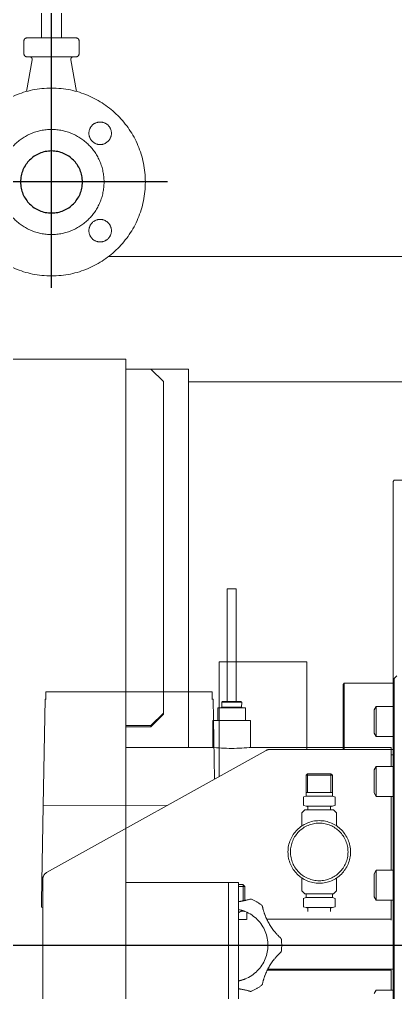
# Model space of a CAD drawing. Extents: x -681219 to -550379, y -242630 to -158199.
# Drawn here: x -643176 to -642876, y -213954 to -213177 of the extents above; entities that cross this region are included whole.
import ezdxf
from ezdxf.lldxf.tags import DXFTag

# ---------------------------------------------------------------- set-up
doc = ezdxf.new("R2010")
doc.units = 0
doc.header["$LTSCALE"] = 1000
doc.linetypes.add('DASHED2', pattern=[9.525, 6.35, -3.175])
doc.layers.get('0').update_dxf_attribs({"linetype": 'CONTINUOUS'})
doc.layers.add('center', color=253, linetype='CENTER2')
doc.layers.add('interface', color=251, linetype='DASHED2')
doc.layers.add('future', color=4, linetype='DASHED2', lineweight=0)
tags = doc.linetypes.add('CENTER2', pattern=[28.575, 19.05, -3.175, 3.175, -3.175]).pattern_tags.tags
tags[10:11] = [DXFTag(74, 4), DXFTag(75, 0), DXFTag(340, '0'), DXFTag(46, 0.0), DXFTag(50, 0.0), DXFTag(44, 0.0), DXFTag(45, 0.0)]
tags[8:9] = [DXFTag(74, 4), DXFTag(75, 0), DXFTag(340, '0'), DXFTag(46, 0.0), DXFTag(50, 0.0), DXFTag(44, 0.0), DXFTag(45, 0.0)]
tags[6:7] = [DXFTag(74, 4), DXFTag(75, 0), DXFTag(340, '0'), DXFTag(46, 0.0), DXFTag(50, 0.0), DXFTag(44, 0.0), DXFTag(45, 0.0)]
tags[4:5] = [DXFTag(74, 4), DXFTag(75, 0), DXFTag(340, '0'), DXFTag(46, 0.0), DXFTag(50, 0.0), DXFTag(44, 0.0), DXFTag(45, 0.0)]

# ---------------------------------------------------------------- blocks, each defined once
blk = doc.blocks.new('*U47')
at = {"color": 0, "linetype": 'ByBlock', "lineweight": -2}
for p, q in [((2078.64, -213), (2078.64, 213)), ((1864.14, 57.73), (1864.14, 13.59)), ((1946.14, 50), (1946.14, -50)), ((1946.14, 50), (1946.14, -50)), ((1954.14, 50), (1954.14, -50)), ((2064.24, 35.88), (2062.64, 38.65)), ((2078.64, 35.88), (2064.24, 35.88)), ((2076.14, 35.88), (2076.14, 20.79)), ((2076.14, 20), (1977.05, 20)), ((2078.64, 19), (1977.56, 19)), ((2076.14, 20.79), (2076.14, 20)), ((1864.14, 13.59), (1864.14, 0.86)), ((1864.14, 0.86), (1864.14, -140.57)), ((1954.2, -20.5), (1960.47, -20.5)), ((1960.64, -26.4), (1960.64, -20.5)), ((2005.64, -20.79), (1976.67, -20.79)), ((2076.14, -20.79), (2005.64, -20.79)), ((2076.14, -20.79), (2076.14, -20)), ((2076.14, -20.79), (2076.14, -35.88)), ((2005.82, -30.63), (2008.16, -30)), ((2005.94, -30.6), (2005.94, -37.4)), ((2005.94, -30.6), (2005.94, -30.6)), ((2005.94, -37.4), (2005.94, -30.6)), ((2029.12, -30), (2008.16, -30)), ((2009.64, -29), (2009.64, -27)), ((2027.64, -27), (2027.64, -29)), ((2029.12, -30), (2031.46, -30.63)), ((2031.34, -30.6), (2031.34, -30.6)), ((2031.34, -37.4), (2031.34, -30.6)), ((1957.96, -48.16), (1957.96, -35.69)), ((1959.12, -35.69), (1959.12, -47)), ((2008.16, -38), (2005.82, -37.37)), ((2005.94, -37.4), (2005.94, -37.4)), ((2029.12, -38), (2008.16, -38)), ((2008.16, -41), (2008.16, -38)), ((2031.46, -37.37), (2029.12, -38)), ((2029.12, -38), (2029.12, -41)), ((2062.64, -38.65), (2064.24, -35.88)), ((2062.64, -57.11), (2062.64, -38.65)), ((2064.24, -59.88), (2064.24, -35.88)), ((2064.24, -35.88), (2078.64, -35.88)), ((2004.78, -43.36), (2007.14, -41)), ((2004.78, -53.69), (2004.78, -43.36)), ((2007.14, -41), (2030.14, -41)), ((2030.14, -41), (2032.5, -43.36)), ((2032.5, -53.69), (2032.5, -43.36)), ((1864.14, -50), (1946.14, -50)), ((1946.14, -50), (1954.14, -50)), ((1954.14, -47), (1959.12, -47)), ((1954.14, -48.5), (1957.62, -48.5)), ((1959.12, -47), (1957.62, -48.5)), ((2064.24, -59.88), (2062.64, -57.11)), ((2078.64, -59.88), (2064.24, -59.88)), ((2076.14, -59.88), (2076.14, -118.81)), ((2004.78, -105.64), (2004.78, -95.31)), ((2032.5, -105.64), (2032.5, -95.31)), ((2007.14, -108), (2004.78, -105.64)), ((2030.14, -108), (2007.14, -108)), ((2009.64, -110), (2009.64, -108)), ((2027.64, -108), (2027.64, -110)), ((2032.5, -105.64), (2030.14, -108)), ((2005.97, -111.6), (2005.97, -111.6)), ((2005.97, -118.4), (2005.97, -111.6)), ((2005.97, -111.6), (2005.97, -118.4)), ((2006.38, -111.48), (2008.16, -111)), ((2029.12, -111), (2008.16, -111)), ((2029.12, -111), (2030.9, -111.48)), ((2031.31, -111.6), (2031.31, -111.6)), ((2031.31, -118.4), (2031.31, -111.6)), ((2005.97, -118.4), (2005.97, -118.4)), ((2008.16, -119), (2006.38, -118.52)), ((2029.12, -119), (2008.16, -119)), ((2008.16, -122), (2008.16, -119)), ((2008.16, -135.8), (2008.16, -122)), ((2008.16, -122), (2029.12, -122)), ((2009.33, -136.96), (2009.33, -122)), ((2027.96, -136.96), (2027.96, -122)), ((2030.9, -118.52), (2029.12, -119)), ((2029.12, -119), (2029.12, -122)), ((2029.12, -122), (2029.12, -135.8)), ((2062.64, -121.59), (2064.24, -118.81)), ((2062.64, -140.04), (2062.64, -121.59)), ((2064.24, -142.81), (2064.24, -118.81)), ((2064.24, -118.81), (2078.64, -118.81)), ((2008.16, -135.8), (2029.12, -135.8)), ((2009.36, -137), (2008.16, -135.8)), ((2027.92, -137), (2009.36, -137)), ((2029.12, -135.8), (2027.92, -137)), ((1864.14, -140.57), (1864.14, -153.9)), ((2064.24, -142.81), (2062.64, -140.04)), ((2078.64, -142.81), (2064.24, -142.81)), ((2076.14, -142.81), (2076.14, -158)), ((1864.14, -153.9), (1864.14, -463.33)), ((2078.64, -152), (2076.14, -152)), ((1932.84, -158), (1864.14, -158)), ((1914.14, -439.26), (1914.14, -158)), ((1933.64, -179.5), (1933.64, -157.9)), ((1963.64, -157.9), (1963.64, -179.5)), ((2076.14, -158), (1964.63, -158)), ((2062.64, -169.47), (2064.24, -166.7)), ((2062.64, -187.93), (2062.64, -169.47)), ((2064.24, -190.7), (2064.24, -166.7)), ((2064.24, -166.7), (2078.64, -166.7)), ((1864.14, -174.44), (1884.14, -174.44)), ((1864.14, -175.44), (1884.14, -175.44)), ((1884.14, -174.44), (1884.14, -175.44)), ((1894.14, -184.39), (1884.14, -174.44)), ((1884.14, -175.44), (1894.14, -185.39)), ((1894.14, -185.39), (1894.14, -184.39)), ((1894.14, -185.39), (1894.14, -450.05)), ((1933.64, -179.5), (1963.64, -179.5)), ((1937.64, -189.5), (1937.64, -179.5)), ((1959.64, -179.5), (1959.64, -189.5)), ((1937.64, -189.5), (1959.64, -189.5)), ((1940.64, -190), (1940.14, -189.5)), ((1940.64, -190), (1940.67, -190)), ((1940.64, -190), (1940.64, -190)), ((1940.67, -194), (1940.64, -194)), ((1940.76, -194.12), (1940.64, -194)), ((1940.64, -194), (1940.76, -194.12)), ((1940.67, -190), (1940.71, -190)), ((1940.67, -190), (1940.71, -194)), ((1940.81, -194.12), (1940.67, -194)), ((1940.71, -190), (1940.78, -190)), ((1940.78, -194), (1940.71, -194)), ((1940.71, -194), (1940.81, -194.12)), ((1941.14, -194.5), (1940.76, -194.12)), ((1940.78, -190), (1940.86, -190)), ((1940.94, -194.12), (1940.78, -194)), ((1940.86, -190), (1940.98, -190)), ((1940.98, -194), (1940.86, -194)), ((1940.86, -194), (1940.94, -194.12)), ((1940.98, -190), (1941.09, -190)), ((1941.15, -194.12), (1940.98, -194)), ((1941.09, -190), (1941.26, -190)), ((1941.26, -194), (1941.09, -194)), ((1941.09, -194), (1941.15, -194.12)), ((1941.26, -190), (1941.41, -190)), ((1941.45, -194.12), (1941.26, -194)), ((1941.41, -190), (1941.62, -190)), ((1941.62, -194), (1941.41, -194)), ((1941.41, -194), (1941.45, -194.12)), ((1941.62, -190), (1941.81, -190)), ((1941.82, -194.12), (1941.62, -194)), ((1941.81, -190), (1942.06, -190)), ((1942.06, -194), (1941.81, -194)), ((1941.81, -194), (1941.82, -194.12)), ((1942.06, -190), (1942.28, -190)), ((1942.27, -194.12), (1942.06, -194)), ((1942.28, -194), (1942.27, -194.12)), ((1942.28, -190), (1942.58, -190)), ((1942.58, -194), (1942.28, -194)), ((1942.58, -190), (1942.82, -190)), ((1942.79, -194.12), (1942.58, -194)), ((1942.82, -194), (1942.79, -194.12)), ((1942.82, -190), (1943.16, -190)), ((1943.16, -194), (1942.82, -194)), ((1943.16, -190), (1943.43, -190)), ((1943.37, -194.12), (1943.16, -194)), ((1943.43, -194), (1943.37, -194.12)), ((1943.43, -190), (1943.79, -190)), ((1943.79, -194), (1943.43, -194)), ((1943.79, -190), (1944.09, -190)), ((1944.01, -194.12), (1943.79, -194)), ((1944.09, -194), (1944.01, -194.12)), ((1944.09, -190), (1944.49, -190)), ((1944.49, -194), (1944.09, -194)), ((1944.49, -190), (1944.81, -190)), ((1944.7, -194.12), (1944.49, -194)), ((1944.81, -194), (1944.7, -194.12)), ((1944.81, -190), (1945.22, -190)), ((1945.22, -194), (1944.81, -194)), ((1945.22, -190), (1945.56, -190)), ((1945.44, -194.12), (1945.22, -194)), ((1945.56, -194), (1945.44, -194.12)), ((1945.56, -190), (1946, -190)), ((1946, -194), (1945.56, -194)), ((1946, -190), (1946.35, -190)), ((1946.21, -194.12), (1946, -194)), ((1946.35, -194), (1946.21, -194.12)), ((1946.35, -190), (1946.8, -190)), ((1946.8, -194), (1946.35, -194)), ((1946.8, -190), (1947.16, -190)), ((1947, -194.12), (1946.8, -194)), ((1947.16, -194), (1947, -194.12)), ((1947.16, -190), (1947.63, -190)), ((1947.63, -194), (1947.16, -194)), ((1947.63, -190), (1947.99, -190)), ((1947.82, -194.12), (1947.63, -194)), ((1947.99, -194), (1947.82, -194.12)), ((1947.99, -190), (1948.46, -190)), ((1948.46, -194), (1947.99, -194)), ((1948.46, -190), (1948.83, -190)), ((1948.64, -194.12), (1948.46, -194)), ((1948.83, -194), (1948.64, -194.12)), ((1948.83, -190), (1949.3, -190)), ((1949.3, -194), (1948.83, -194)), ((1949.3, -190), (1949.67, -190)), ((1949.46, -194.12), (1949.3, -194)), ((1949.67, -194), (1949.46, -194.12)), ((1949.67, -190), (1950.13, -190)), ((1950.13, -194), (1949.67, -194)), ((1950.13, -190), (1950.49, -190)), ((1950.28, -194.12), (1950.13, -194)), ((1950.49, -194), (1950.28, -194.12)), ((1950.49, -190), (1950.94, -190)), ((1950.94, -194), (1950.49, -194)), ((1950.94, -190), (1951.29, -190)), ((1951.07, -194.12), (1950.94, -194)), ((1951.29, -194), (1951.07, -194.12)), ((1951.29, -190), (1951.73, -190)), ((1951.73, -194), (1951.29, -194)), ((1951.73, -190), (1952.07, -190)), ((1951.84, -194.12), (1951.73, -194)), ((1952.07, -194), (1951.84, -194.12)), ((1952.07, -190), (1952.48, -190)), ((1952.48, -194), (1952.07, -194)), ((1952.48, -190), (1952.8, -190)), ((1952.58, -194.12), (1952.48, -194)), ((1952.8, -194), (1952.58, -194.12)), ((1952.8, -190), (1953.2, -190)), ((1953.2, -194), (1952.8, -194)), ((1953.2, -190), (1953.5, -190)), ((1953.27, -194.12), (1953.2, -194)), ((1953.5, -194), (1953.27, -194.12)), ((1953.5, -190), (1953.86, -190)), ((1953.86, -194), (1953.5, -194)), ((1953.86, -190), (1954.13, -190)), ((1953.91, -194.12), (1953.86, -194)), ((1954.13, -194), (1953.91, -194.12)), ((1954.13, -190), (1954.46, -190)), ((1954.46, -194), (1954.13, -194)), ((1954.46, -190), (1954.71, -190)), ((1954.49, -194.12), (1954.46, -194)), ((1954.71, -194), (1954.49, -194.12)), ((1954.71, -190), (1955.01, -190)), ((1955.01, -194), (1954.71, -194)), ((1955.01, -190), (1955.22, -190)), ((1955.01, -194.12), (1955.01, -194)), ((1955.22, -194), (1955.01, -194.12)), ((1955.22, -190), (1955.48, -190)), ((1955.48, -194), (1955.22, -194)), ((1955.46, -194.12), (1955.48, -194)), ((1955.66, -194), (1955.46, -194.12)), ((1955.48, -190), (1955.66, -190)), ((1955.66, -190), (1955.87, -190)), ((1955.87, -194), (1955.66, -194)), ((1955.84, -194.12), (1955.87, -194)), ((1956.02, -194), (1955.84, -194.12)), ((1955.87, -190), (1956.02, -190)), ((1956.02, -190), (1956.19, -190)), ((1956.19, -194), (1956.02, -194)), ((1956.13, -194.12), (1956.19, -194)), ((1956.31, -194), (1956.13, -194.12)), ((1956.52, -194.12), (1956.14, -194.5)), ((1956.19, -190), (1956.31, -190)), ((1956.31, -190), (1956.43, -190)), ((1956.43, -194), (1956.31, -194)), ((1956.35, -194.12), (1956.43, -194)), ((1956.5, -194), (1956.35, -194.12)), ((1956.43, -190), (1956.5, -190)), ((1956.47, -194.12), (1956.58, -194)), ((1956.61, -194), (1956.47, -194.12)), ((1956.5, -190), (1956.58, -190)), ((1956.58, -194), (1956.5, -194)), ((1956.52, -194.12), (1956.64, -194)), ((1956.58, -190), (1956.61, -190)), ((1956.58, -190), (1956.64, -194)), ((1956.61, -190), (1956.64, -190)), ((1956.64, -194), (1956.61, -194)), ((1957.14, -189.5), (1956.64, -190)), ((1956.64, -190), (1956.64, -190)), ((2064.24, -190.7), (2062.64, -187.93)), ((2078.64, -190.7), (2064.24, -190.7)), ((1956.14, -194.5), (1941.14, -194.5)), ((1945.14, -284.5), (1945.14, -194.5)), ((1952.14, -194.5), (1952.14, -284.5)), ((2080.64, -215), (2078.64, -213)), ((1945.14, -284.5), (1952.14, -284.5)), ((1914.14, -460), (1914.14, -439.26)), ((1894.14, -450.05), (1884.14, -460)), ((1914.14, -450), (2520.14, -450)), ((1884.14, -460), (1864.14, -460)), ((1864.14, -463.33), (1864.14, -468)), ((1914.14, -460), (1884.14, -460)), ((1764.14, -468), (1864.14, -468)), ((2339.14, -550), (1850.3, -550)), ((1789.19, -706.92), (1784.76, -681.82)), ((1824.52, -681.82), (1820.1, -706.92)), ((1782.64, -722.3), (1782.64, -711.7)), ((1784.84, -709.5), (1824.44, -709.5)), ((1826.64, -711.7), (1826.64, -722.3)), ((1824.44, -724.5), (1784.84, -724.5)), ((1796.64, -764.5), (1796.64, -724.5)), ((1812.64, -724.5), (1812.64, -764.5))]:
    blk.add_line(p, q, dxfattribs=at)
for centre, radius in [((2018.64, -74.5), 25), ((2018.64, -74.5), 23), ((1804.64, -609.5), 75), ((1843.53, -570.61), 9), ((1804.64, -609.5), 42), ((1804.64, -609.5), 24.75), ((1843.53, -648.39), 9)]:
    blk.add_circle(centre, radius, dxfattribs=at)
for centre, radius, start, end in [((1948.64, 82), 47.5, 276.64916, 278.99115), ((1948.64, 82), 47.5, 278.99115, 287.78005), ((1963.76, 34.86), 2, 66.56075, 107.78005), ((1948.64, 0), 40, 53.43925, 66.56075), ((1971.28, 30.52), 2, 12.21995, 53.43925), ((1948.64, 0), 29, 67.97569, 79.06734), ((1948.64, 0), 29, 22.02431, 67.97569), ((2019.66, 41), 47.5, 192.21995, 201.00885), ((2019.66, 41), 47.5, 201.00885, 218.99115), ((1948.64, 0), 29, 337.97569, 22.02431), ((2019.66, 41), 47.5, 218.99115, 227.78005), ((1986.39, 4.34), 2, 6.56075, 47.78005), ((1948.64, 0), 40, 353.43925, 6.56075), ((2019.66, -41), 47.5, 132.21995, 141.00885), ((1986.39, -4.34), 2, 312.21995, 353.43925), ((1948.64, 0), 29, 292.02431, 337.97569), ((2019.66, -41), 47.5, 141.00885, 158.99115), ((1948.64, 0), 23.67, 299.99429, 300.00571), ((1957.64, -22.25), 5, 224.95432, 292.02431), ((1948.64, 0), 29, 280.93266, 292.02431), ((1971.28, -30.52), 2, 306.56075, 347.78005), ((2019.66, -41), 47.5, 158.99115, 167.78005), ((2008.64, -29), 1, 270, 0), ((2028.64, -29), 1, 180, 270), ((1948.64, -82), 47.5, 81.00885, 83.35084), ((1948.64, -82), 47.5, 72.21995, 81.00885), ((1963.76, -34.86), 2, 252.21995, 293.43925), ((1948.64, 0), 40, 293.43925, 306.56075), ((2008.64, -110), 1, 270, 0), ((2028.64, -110), 1, 180, 270), ((1948.64, -315.18), 157.99, 84.18753, 95.81247), ((1787.02, -707.3), 2.2, 270, 10), ((1822.26, -707.3), 2.2, 170, 270), ((1784.84, -711.7), 2.2, 90, 180), ((1824.44, -711.7), 2.2, 0, 90), ((1784.84, -722.3), 2.2, 180, 270), ((1824.44, -722.3), 2.2, 270, 0)]:
    blk.add_arc(centre, radius, start, end, dxfattribs=at)
at = {"layer": 'center', "ltscale": 34.537007}
blk.add_line((-1578.77, 0), (3355.71, 0), dxfattribs=at)
at = {"layer": 'center', "ltscale": 2.341883}
blk.add_line((1804.64, -525.03), (1804.64, -859.63), dxfattribs=at)
at = {"layer": 'center', "ltscale": 7.033196}
blk.add_line((1897.31, -609.5), (892.44, -609.5), dxfattribs=at)
at = {"layer": 'interface', "ltscale": 0.489964}
blk.add_circle((1804.64, -609.5), 24.75, dxfattribs=at)
blk = doc.blocks.new('SPTZ020B_V00760_XY_A_SPTZ33_P3(配SJPS165)_V_2', base_point=(6039.16, 2190.83))
at = {"color": 0, "linetype": 'ByBlock', "lineweight": -2}
for p, q in [((5891.16, 2562.33), (5890.16, 2561.33)), ((5890.16, 2042.11), (5890.16, 2561.33)), ((5932.16, 2562.33), (5891.16, 2562.33)), ((5751.16, 2325.66), (5751.16, 2417.33)), ((5821.16, 2417.33), (5751.16, 2417.33)), ((5821.16, 2347.33), (5821.16, 2417.33)), ((5851.16, 2400.33), (5850.16, 2399.33)), ((5850.16, 2347.33), (5850.16, 2399.33)), ((5851.16, 2400.33), (5851.16, 2347.33)), ((5890.16, 2400.33), (5851.16, 2400.33)), ((5611.97, 2387.48), (5610.48, 2302.46)), ((5612.66, 2387.6), (5611.97, 2387.48)), ((5612.66, 2387.28), (5612.66, 2393.37)), ((5612.66, 2393.37), (5745.66, 2393.37)), ((5745.66, 2387.28), (5745.66, 2393.37)), ((5746.34, 2387.48), (5745.66, 2387.6)), ((5747.46, 2323.63), (5746.34, 2387.48)), ((5890.16, 2347.33), (5791.71, 2347.33)), ((5788.8, 2346.57), (5613.24, 2249.04)), ((5609.16, 2226.36), (5610.48, 2302.33)), ((5610.48, 2302.33), (5709.07, 2302.46)), ((5709.07, 2302.46), (5709.39, 2302.46)), ((5610.16, 2243.8), (5610.16, 2030.86)), ((5609.16, 2221.36), (5609.16, 2226.36)), ((5610.16, 2221.22), (5609.16, 2221.36))]:
    blk.add_line(p, q, dxfattribs=at)
for centre, start, end in [((5791.71, 2341.33), 90, 119.0546), ((5616.16, 2243.8), 119.0546, 180)]:
    blk.add_arc(centre, 6, start, end, dxfattribs=at)

msp = doc.modelspace()

# ---------------------------------------------------------------- block references
at = {"layer": 'future', "xscale": -1, "rotation": 180}
msp.add_blockref('*U47', (-644955.4609, -213916.6983), dxfattribs=at)
at = {"layer": 'future'}
msp.add_blockref('SPTZ020B_V00760_XY_A_SPTZ33_P3(配SJPS165)_V_2', (-642728.8199, -213916.865), dxfattribs=at)

doc.saveas('drawing.dxf')
